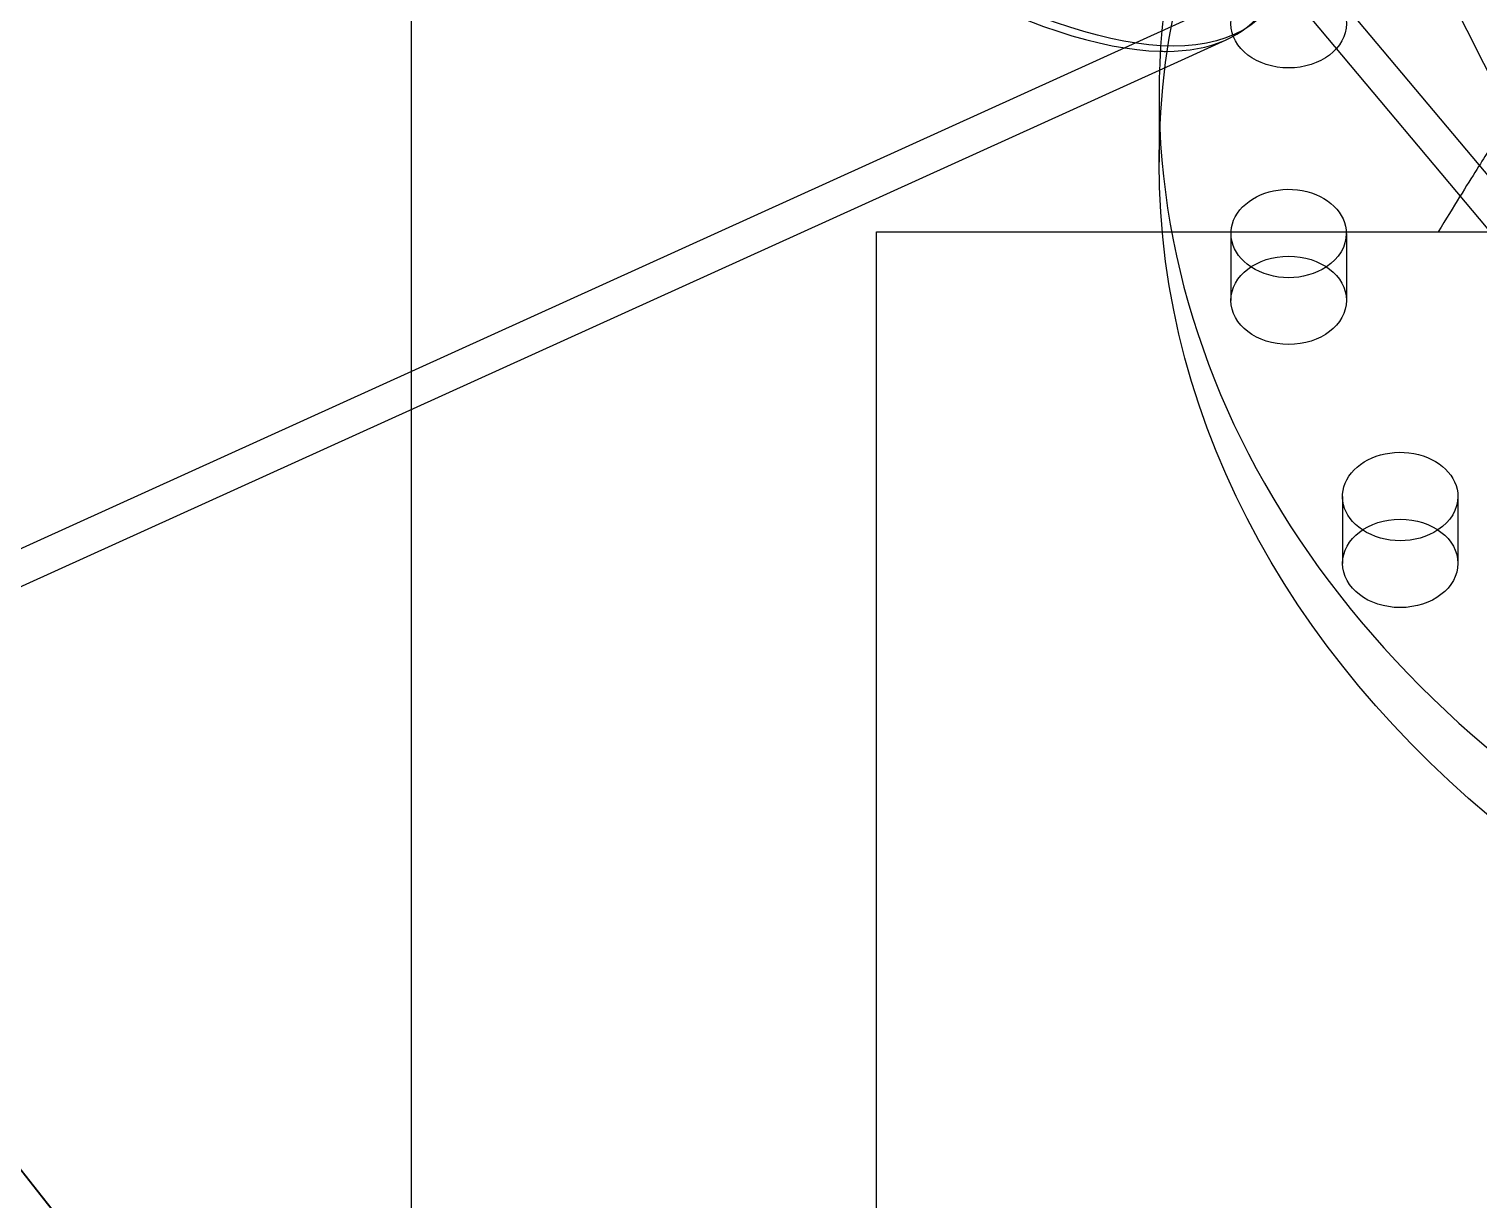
# Model space of a CAD drawing. Header units: metres. Extents: x 0 to 63075, y 0 to 44550.
# Drawn here: x 40642.7 to 41041.7, y 30448.7 to 30770.9 of the extents above; entities that cross this region are included whole.
import ezdxf

# ---------------------------------------------------------------- set-up
doc = ezdxf.new("R2010")
doc.units = ezdxf.units.M
doc.header["$LTSCALE"] = 75
doc.layers.add('SDM', color=7, linetype='Continuous')
doc.layers.add('SL1', color=8, linetype='Continuous')

# ---------------------------------------------------------------- blocks, each defined once
blk = doc.blocks.new('A$C32abaae3')
at = {"layer": 'SL1', "extrusion": (2.28848e-17, 1, 0)}
for p, q in [((13826.13, 2799.64), (14329.34, 2161.58)), ((14329.34, 2161.58), (13826.13, 2799.64)), ((14364.15, 2103.91), (14364.15, 2618.91)), ((14492.15, 2511.91), (15577.15, 2511.91)), ((14492.15, 1553.91), (14492.15, 2511.91))]:
    blk.add_line(p, q, dxfattribs=at)
at = {"layer": 'SL1', "extrusion": (-1.9916e-16, 1, 0)}
for p, q in [((14663.82, 2549.14, 14766.72), (14605.03, 2666.45, 14766.72)), ((14713.1, 2464.66, 14766.72), (14577.73, 2625.99, 14766.72)), ((14705.82, 2458.56, 14766.72), (14607.69, 2575.5, 14766.72)), ((14199.39, 2398.78, 14766.72), (14584.44, 2573.45, 14766.72)), ((14570.02, 2556.45, 14766.72), (14588.38, 2564.77, 14766.72)), ((14203.33, 2390.1, 14766.72), (14570.02, 2556.45, 14766.72)), ((14569.9, 2549.5, 14766.72), (14569.9, 2531.12, 14766.72)), ((14589.69, 2511.46, 14766.72), (14589.69, 2493.07, 14766.72)), ((14621.44, 2511.46, 14766.72), (14621.44, 2493.07, 14766.72)), ((14620.39, 2439.09, 14766.72), (14620.39, 2420.7, 14766.72)), ((14652.14, 2439.09, 14766.72), (14652.14, 2420.7, 14766.72))]:
    blk.add_line(p, q, dxfattribs=at)
at = {"layer": 'SL1'}
for centre, major_axis, ratio, start_param, end_param in [((14341.8, 2853.14, 14766.72), (253.5, -283.89), 0.262003, -0.229822, 3.168274), ((14343.78, 2854.9, 14766.72), (247.42, -277.08), 0.262003, -4.942211, 1.340974), ((14343.78, 2854.9, 14766.72), (247.42, -277.08), 0.262003, -0.229822, 6.053363), ((14341.8, 2853.14, 14766.72), (-253.5, 283.89), 0.262003, 0.026682, 2.900902), ((14001.77, 2549.5, 14766.72), (-232.62, 260.51), 0.262003, -0.73718, 3.878772), ((14919.15, 2531.12, 14766.72), (-349.25, 0), 0.766044, -3.141592653589794, 3.141592653589792), ((14919.15, 2549.5, 14766.72), (349.25, 0), 0.766044, 0, 3.141593), ((14919.15, 2853.14, 14766.72), (-380.6, 0), 0.766044, 0.366545, 1.570796), ((14605.56, 2569.17, 14766.72), (-15.88, 0), 0.766044, -3.141592653589794, 3.141592653589792), ((14341.8, 2853.14, 14766.72), (253.5, -283.89), 0.262003, -0.240691, -0.229822), ((14919.15, 2549.5, 14766.72), (-349.25, 0), 0.766044, 0, 3.141593), ((14605.56, 2493.07, 14766.72), (-15.88, 0), 0.766044, -3.141592653589794, 3.141592653589792), ((14636.26, 2420.7, 14766.72), (-15.88, 0), 0.766044, -3.141592653589794, 3.141592653589792)]:
    blk.add_ellipse(centre, major_axis=major_axis, ratio=ratio, start_param=start_param, end_param=end_param, dxfattribs=at)
at = {"layer": 'SL1', "extrusion": (0, 0, -1)}
for centre, major_axis, ratio, start_param, end_param in [((14343.78, 2854.9, 14766.72), (253.77, -284.19), 0.262003, 0.25645, 3.141593), ((14343.78, 2854.9, 14766.72), (253.77, -284.19), 0.262003, -1.340974, 0.25645), ((14919.15, 2854.9, 14766.72), (381, 0), 0.766044, 0.179205, 2.962388), ((14919.15, 2536.26, 14766.72), (254, 0), 0.766044, 0, 3.497303), ((14605.56, 2511.46, 14766.72), (-15.87, 0), 0.766044, -0.856952, 3.141593), ((14605.56, 2511.46, 14766.72), (15.87, 0), 0.766044, 0, 0.856952), ((14605.56, 2511.46, 14766.72), (-15.87, 0), 0.766044, -2.284641, -0.856952), ((14636.26, 2439.09, 14766.72), (-15.88, 0), 0.766044, -0.856952, 3.141593), ((14636.26, 2439.09, 14766.72), (15.88, 0), 0.766044, 0, 0.856952), ((14636.26, 2439.09, 14766.72), (-15.87, 0), 0.766044, -2.284641, -0.856952)]:
    blk.add_ellipse(centre, major_axis=major_axis, ratio=ratio, start_param=start_param, end_param=end_param, dxfattribs=at)
at = {"layer": 'SL1'}
blk.add_open_spline([(14662.15, 2536.69), (14662.15, 2536.69), (14661.63, 2535.87), (14659.01, 2531.74), (14656.19, 2527.29), (14650.82, 2518.63), (14648.83, 2515.39), (14646.71, 2511.91)], degree=3, knots=[442.352877, 442.352877, 442.352877, 442.352877, 464.172136, 464.172136, 499.379109, 499.379109, 517.190315, 517.190315, 517.190315, 517.190315], dxfattribs=at)

msp = doc.modelspace()

# ---------------------------------------------------------------- block references
at = {"layer": 'SDM'}
msp.add_blockref('A$C32abaae3', (26383.8, 28203.14), dxfattribs=at)

doc.saveas('drawing.dxf')
